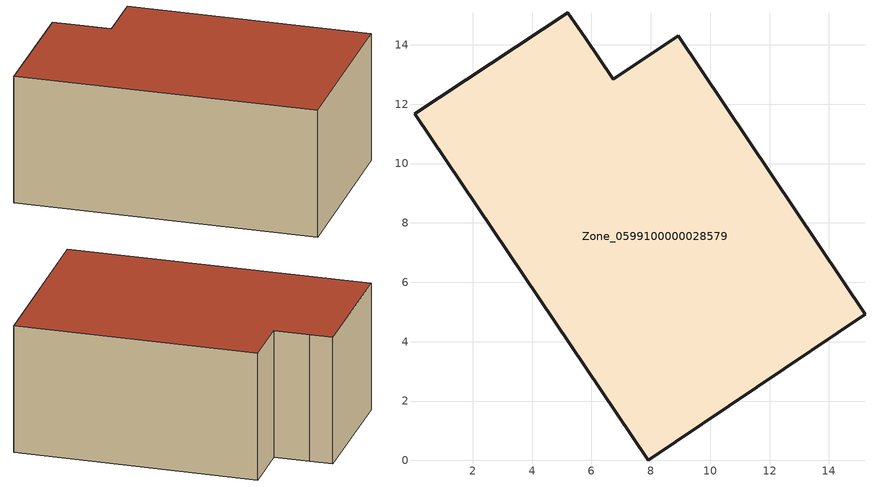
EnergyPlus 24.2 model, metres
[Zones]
Zone_0599100000028579
 floor ground (C_G): 5.8,14.23 6.74,12.84 8.92,14.3 15.21,4.92 7.92,0 0.04,11.67 5.2,15.09 z0
 wall outside (C_F): 7.92,0 15.21,4.92 8.92,14.3 6.74,12.84 5.8,14.23 5.2,15.09 0.04,11.67 7.92,0 z0:6.17
 roof outside (C_R): 5.8,14.23 5.2,15.09 0.04,11.67 7.92,0 15.21,4.92 8.92,14.3 6.74,12.84 z6.17
[BUILDING]
Pand.0599100000028579: North Axis=0; Terrain=City; Loads Convergence Tolerance Value=0.04; Temperature Convergence Tolerance Value=0.4; Solar Distribution=FullExterior; Maximum Number of Warmup Days=25; Minimum Number of Warmup Days=1
[Site:Location]
Rotterdam.The.Hague.AP_ZH_NLD Design_Conditions: Latitude=51.96; Longitude=4.45; Time Zone=1; Elevation=-4.5
[SITE:GROUNDTEMPERATURE:BUILDINGSURFACE]
18, 18, 18, 18, 18, 18, 18, 18, 18, 18, 18, 18
[MATERIAL] Thermal Absorptance=0.9; Solar Absorptance=0.7; Visible Absorptance=0.7
Name | Roughness | Thickness | Conductivity | Density | Specific Heat
G.TC.1975-1991 | MediumSmooth | 0.15 | 0.288461 | 540 | 1210
F.TC.1975-1991 | Rough | 0.3 | 0.230769 | 1920 | 840
R.TC.1975-1991 | MediumRough | 0.2 | 0.153846 | 1500 | 1000
[CONSTRUCTION]
C_G: G.TC.1975-1991
C_F: F.TC.1975-1991
C_R: R.TC.1975-1991
[ZONE]
Zone_0599100000028579: Type=1; Multiplier=1; Ceiling Height=Autocalculate; Volume=Autocalculate; Floor Area=autocalculate; Part of Total Floor Area=Yes
[ZONEINFILTRATION:DESIGNFLOWRATE]
Infil_Zone_0599100000028579: Zone or ZoneList or Space or SpaceList=Zone_0599100000028579; Schedule=AlwaysOn; Design Flow Rate Calculation Method=Flow/Area; Flow Rate per Floor Area=0.003; Constant Term Coefficient=1; Temperature Term Coefficient=0; Velocity Term Coefficient=0; Velocity Squared Term Coefficient=0
[HVACTEMPLATE:ZONE:IDEALLOADSAIRSYSTEM]
Zone_0599100000028579: Maximum Heating Supply Air Temperature=50; Minimum Cooling Supply Air Temperature=13; Maximum Heating Supply Air Humidity Ratio=0.0156; Minimum Cooling Supply Air Humidity Ratio=0.0077; Heating Limit=NoLimit; Cooling Limit=NoLimit; Dehumidification Control Type=ConstantSensibleHeatRatio; Cooling Sensible Heat Ratio=0.7; Dehumidification Setpoint=60; Humidification Control Type=None; Humidification Setpoint=30; Outdoor Air Method=None; Outdoor Air Flow Rate per Person=0.00944; Outdoor Air Flow Rate per Zone Floor Area=0; Outdoor Air Flow Rate per Zone=0; Demand Controlled Ventilation Type=None; Outdoor Air Economizer Type=NoEconomizer; Heat Recovery Type=None; Sensible Heat Recovery Effectiveness=0.7; Latent Heat Recovery Effectiveness=0.65
[ZONECONTROL:THERMOSTAT]
ThermostatControl_Zone_0599100000028579: Zone or ZoneList=Zone_0599100000028579; Control Type Schedule=DualSetpointControlType; Control 1=Thermostat_Zone_0599100000028579; Temperature Difference Between Cutout And Setpoint=0
[THERMOSTATSETPOINT:DUALSETPOINT]
Thermostat_Zone_0599100000028579: Heating Setpoint Temperature Schedule=HeatingSetpoint_Zone_0599100000028579; Cooling Setpoint Temperature Schedule=CoolingSetpoint_Zone_0599100000028579
[SCHEDULE:COMPACT]
HeatingSetpoint_Zone_0599100000028579: Through: 12/31, For: AllDays, Until: 24:00, 21
CoolingSetpoint_Zone_0599100000028579: Through: 12/31, For: AllDays, Until: 24:00, 24
DualSetpointControlType: Through: 12/31, For: AllDays, Until: 24:00, 4
AlwaysOn: Through: 12/31, For: AllDays, Until: 24:00, 1
